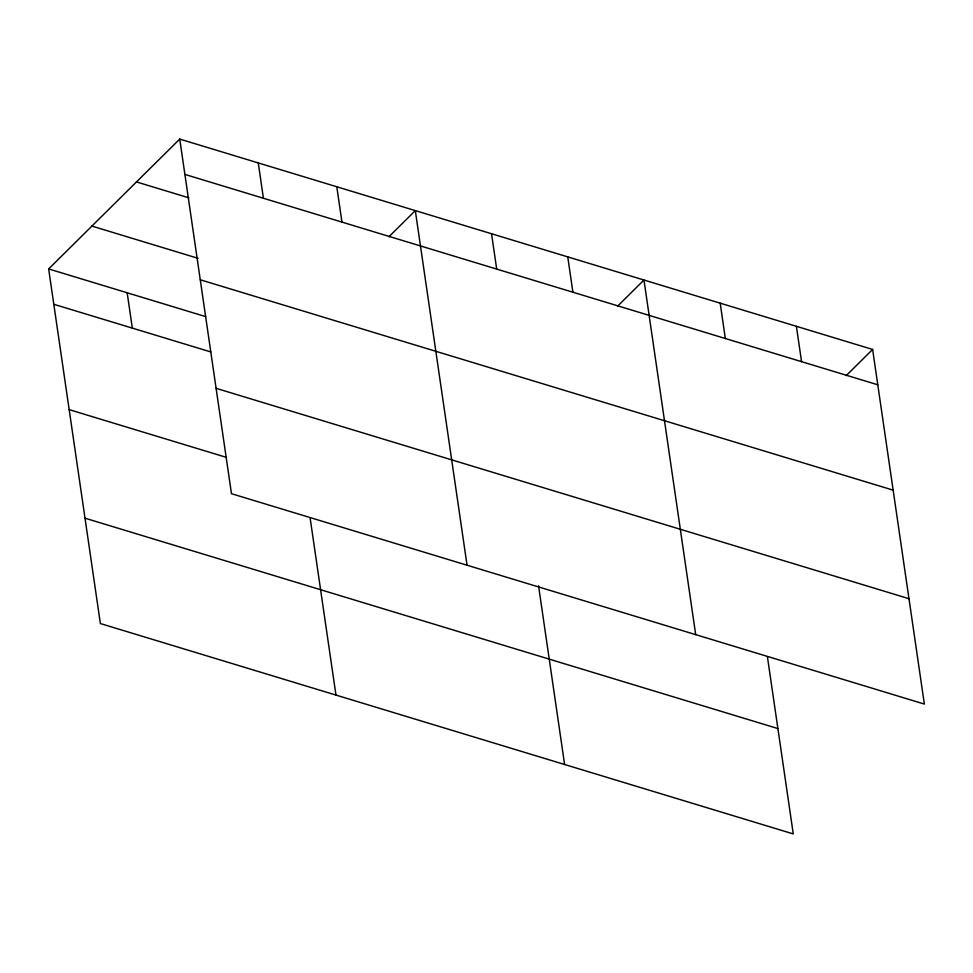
<?xml version="1.0" encoding="UTF-8"?>
<svg xmlns="http://www.w3.org/2000/svg" width="973" height="973" viewBox="0 0 973 973"><rect width="100%" height="100%" fill="white"/><g stroke="black" fill="none" stroke-linecap="round" stroke-linejoin="round"><path stroke-width="1.46" d="M767.405 656.69L793.263 833.922L100.377 623.547L48.65 268.937L179.737 139.078L872.623 349.453L924.35 704.063L231.465 493.688L179.737 139.078M388.945 236.743L415.313 210.606L467.052 565.216M617.587 306.167L643.968 280.029L695.695 634.639M846.242 375.59L872.623 349.453M184.894 174.41L877.78 384.797M136.475 181.927L188.835 197.823M91.912 226.089L198.066 258.319M200.268 279.774L893.141 490.149M48.65 268.937L205.704 316.626M53.807 304.281L210.861 351.958M216.103 388.324L908.977 598.699M69.18 409.633L226.222 457.322M85.016 518.183L777.889 728.558M796.4 326.32L801.557 361.652M720.19 303.175L725.335 338.507M567.758 256.896L572.902 292.228M491.535 233.751L496.692 269.083M538.543 585.795L564.608 764.498M336.792 186.767L341.949 222.099M258.271 162.917L263.415 198.261M310.107 517.831L335.965 695.075M127.171 292.776L132.328 328.12"/></g></svg>
